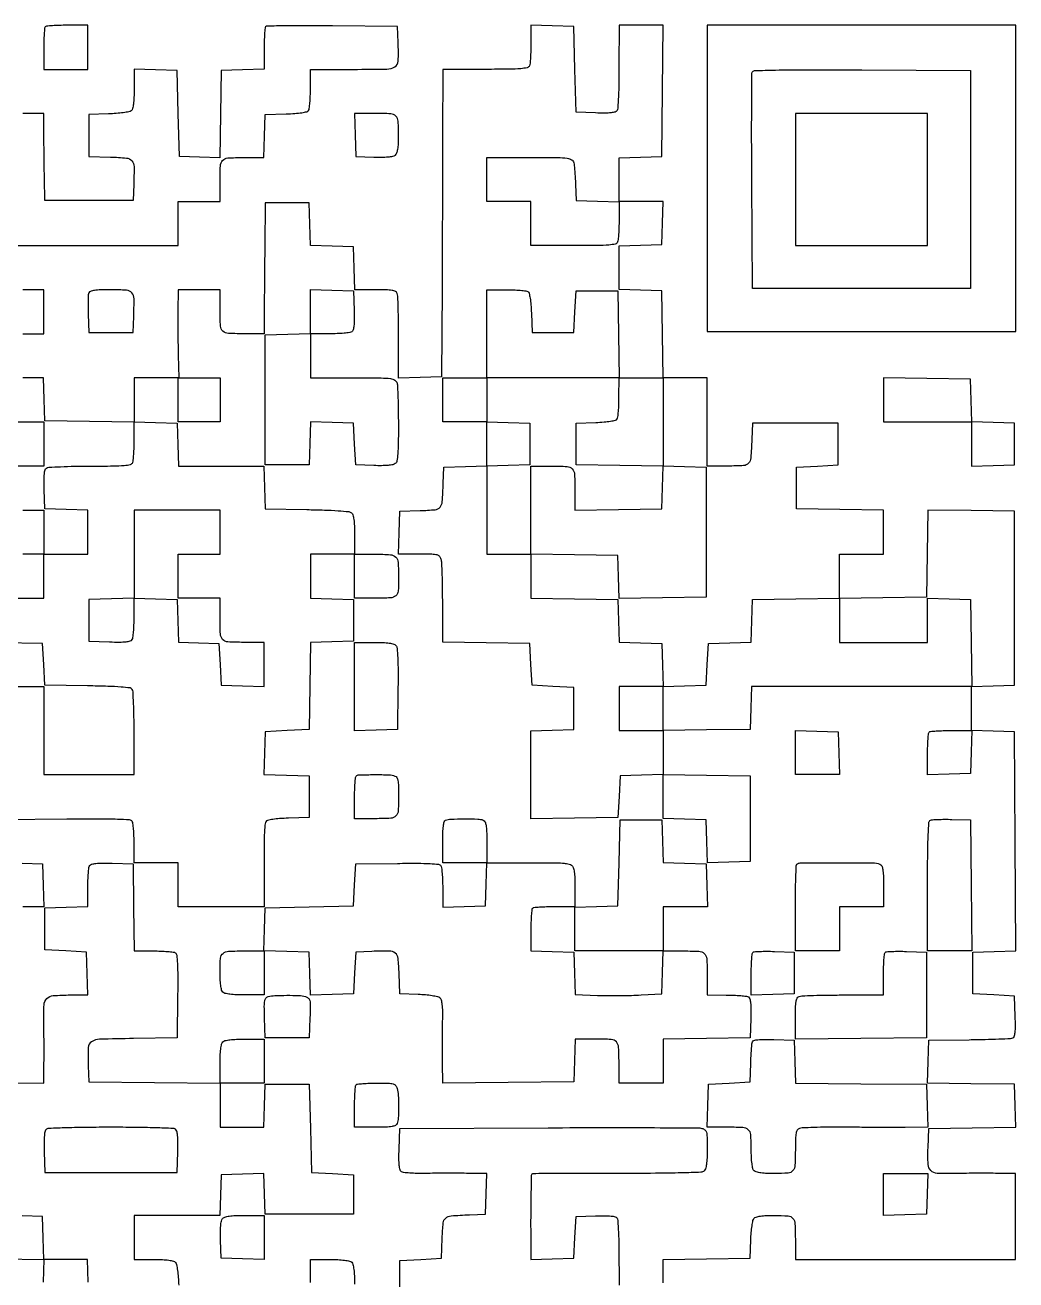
# Model space of a CAD drawing. Extents: x 156 to 936, y 95 to 969.
# Drawn here: x 509 to 936, y 428 to 969 of the extents above; entities that cross this region are included whole.
import ezdxf

# ---------------------------------------------------------------- set-up
doc = ezdxf.new("R2010")
doc.units = 0

msp = doc.modelspace()

# ---------------------------------------------------------------- linework, layer by layer
for points in [[(499.121221, 874), (537.060611, 874), (575, 874), (575, 883.5), (575, 893), (584, 893), (593, 893), (593, 900.918213, -0.011384), (593.170318, 908.397656, -0.174757), (594.139748, 910.745668, -0.195866), (596.341871, 911.79962, -0.014889), (603.069463, 912), (611.924948, 912), (612.212474, 921.25), (612.5, 930.5), (621.467001, 930.792098, 0.009786), (625.292364, 930.991711, 0.020298), (628.262875, 931.326695, 0.020215), (630.447011, 931.75425, 0.195149), (631.201688, 932.292098, 0.112618), (631.504907, 933.144238, 0.008743), (631.748365, 935.568616, 0.011595), (631.922842, 938.501991, 0.008591), (631.984687, 941.75), (632, 950), (650.480948, 950, 0.004239), (664.936116, 950.122541, 0.13093), (668.362043, 951.097794, 0.25447), (669.827655, 953.572324, 0.019865), (669.800912, 961.520917), (669.5, 968.5), (641.431931, 968.765264, 0.002295), (630.622521, 968.817806, 0.003691), (621.40854, 968.75229, 0.000766), (613.327815, 968.622798, 0.194354), (612.681931, 968.348598, 0.173982), (612.410168, 967.772657, 0.006135), (612.200317, 965.283215, 0.010728), (612.049451, 962.290731, 0.00723), (612, 958.870859), (612, 950.075052), (602.75, 949.787526), (593.5, 949.5), (593.227793, 930.711391), (592.955585, 911.922782), (584.227793, 912.211391), (575.5, 912.5), (575, 931), (574.5, 949.5), (565.25, 949.787526), (556, 950.075052), (556, 941.659971, -0.009847), (555.924898, 937.846749, -0.024175), (555.679335, 935.054731, -0.030203), (555.287979, 933.088346, -0.156568), (554.700164, 932.166121, -0.126595), (553.772011, 931.728174, -0.012295), (551.299919, 931.317974, -0.014976), (548.281363, 930.984907, -0.011302), (544.950164, 930.793676), (536.5, 930.5), (536.5, 921.5), (536.5, 912.5), (545.740334, 912.212602, -0.015844), (552.678762, 911.776454, -0.194277), (554.990355, 910.578192, -0.177046), (555.934395, 908.057347, -0.012739), (555.800912, 900.479083), (555.5, 893.5), (536.5, 893.5), (517.5, 893.5), (517.329024, 903, -0.000729), (517.257785, 907.307432, -0.000437), (517.185059, 912.426563, -0.000437), (517.121575, 917.521955, -0.00076), (517.079024, 921.75), (517, 931), (508.06862, 931)], [(784, 426.977935), (784, 436.955869), (802.75, 437.227935), (821.5, 437.5), (821.795712, 445.452616, -0.011934), (821.987621, 448.592986, -0.0156), (822.320848, 451.450258, -0.013166), (822.731108, 453.789339, -0.123819), (823.168156, 454.702616, -0.153229), (824.060943, 455.279889, -0.031081), (825.928851, 455.673618, -0.025284), (828.541754, 455.922716, -0.011123), (832.015456, 456, -0.019176), (837.881594, 455.774938, -0.206054), (839.941467, 454.694376, -0.160989), (840.841703, 452.317281, -0.010696), (841, 444.918213), (841, 437), (888.475, 437), (935.95, 437), (935.95, 455.5), (935.95, 474), (927.225, 474.122144, 0.003048), (923.230696, 474.153707, 0.001739), (918.404068, 474.145636, 0.001736), (913.546432, 474.103749, 0.002877), (909.448425, 474.030594, -0.01776), (902.116345, 474.117943, -0.18525), (899.408922, 475.306851, -0.189845), (898.226818, 477.986609, -0.018801), (898.207992, 485.15308), (898.5, 493.5), (917.287232, 493.772202), (936.074464, 494.044404), (935.787232, 503.272202), (935.5, 512.5), (916.712768, 512.772202), (897.925536, 513.044404), (898.212768, 522.272202), (898.5, 531.5), (916, 531.739724, 0.002537), (922.79957, 531.867376, 0.003795), (928.738069, 532.054118, 0.001625), (933.807625, 532.268566, 0.080261), (934.789171, 532.47337, 0.235933), (935.395274, 533.135136, 0.042666), (935.724576, 534.821458, 0.027606), (935.86497, 537.499677, 0.007537), (935.789171, 541.733647), (935.5, 550.5), (926.5, 551), (917.5, 551.5), (917.5, 560.5), (917.5, 569.5), (926.743373, 569.787438), (935.986747, 570.074876), (935.743373, 617.287438), (935.5, 664.5), (926.25, 664.787526), (917, 665.075052), (917, 674.5), (917, 683.924948), (926.25, 684.212474), (935.5, 684.5), (935.5, 722), (935.5, 759.5), (916.772146, 759.771984), (898.044292, 760.043968), (897.772146, 741.271984), (897.5, 722.5), (878.75, 722.227935), (860, 721.955869), (860, 731.477935), (860, 741), (869.5, 741), (879, 741), (879, 750.477935), (879, 759.955869), (860.25, 760.227935), (841.5, 760.5), (841.5, 769.5), (841.5, 778.5), (850.5, 779), (859.5, 779.5), (859.5, 788.5), (859.5, 797.5), (841, 797.5), (822.5, 797.5), (822.245668, 790.5, -0.009074), (821.810854, 782.52461, -0.165509), (820.832254, 780.214245, -0.199016), (818.706186, 779.189349, -0.014075), (811.980948, 779), (803, 779), (803, 798), (803, 817), (793.522065, 817), (784.044131, 817), (783.772065, 835.75), (783.5, 854.5), (774.25, 854.787526), (765, 855.075052), (765, 864.5), (765, 873.924948), (774.25, 874.212474), (783.5, 874.5), (783.787526, 883.75), (784.075052, 893), (774.537526, 893), (765, 893), (765, 902.462474), (765, 911.924948), (774.25, 912.212474), (783.5, 912.5), (783.765573, 940.75), (784.031147, 969), (774.515573, 969), (765, 969), (764.984687, 951.25, -0.004304), (764.919379, 944.354355, -0.006444), (764.732898, 938.334215, -0.002999), (764.478379, 933.232967, -0.128063), (764.149034, 932.206902, -0.187221), (763.340297, 931.610638, -0.039341), (761.5815, 931.278749, -0.027159), (758.914541, 931.135766, -0.008519), (754.914347, 931.206902), (746.5, 931.5), (746, 950), (745.5, 968.5), (736.25, 968.787526), (727, 969.075052), (727, 961.119313, -0.007017), (726.955617, 957.957076, -0.008872), (726.821697, 955.035923, -0.007277), (726.631102, 952.600781, -0.068543), (726.393011, 951.581787, -0.24904), (725.393178, 950.711497, -0.036273), (722.640441, 950.27975, -0.018295), (717.723448, 950.051073, -0.002472), (707.393011, 950), (689, 950), (688.950522, 921.75, -0.000346), (688.917501, 908.240033, -0.000159), (688.856674, 890.635937, -0.000158), (688.780938, 872.113195, -0.000218), (688.700522, 855.5), (688.5, 817.5), (679.25, 817.212474), (670, 816.924948), (670, 834.380687, 0.003237), (669.955952, 841.183883, 0.004731), (669.821697, 847.173452, 0.002387), (669.635784, 852.244199, 0.081426), (669.393011, 853.418213, 0.192061), (668.655249, 854.216672, 0.070053), (667.160133, 854.688208, 0.03465), (664.587052, 854.936924, 0.006773), (659.930537, 855), (651.075052, 855), (650.787526, 864.25), (650.5, 873.5), (641.287036, 873.787036), (632.074071, 874.074071), (631.787036, 883.287036), (631.5, 892.5), (622, 892.5), (612.5, 892.5), (612.299228, 873.5, 0.000224), (612.218754, 865.547336, 0.000205), (612.142972, 857.364062, 0.000205), (612.081359, 850.063258, 0.000677), (612.049228, 845.25), (612, 836), (604.081787, 836, -0.01141), (596.599988, 836.170753, -0.175208), (594.252746, 837.14255, -0.195511), (593.199638, 839.349521, -0.014768), (593, 846.106989), (593, 855), (584, 855), (575, 855), (574.881396, 845.75, 0.00287), (574.851333, 841.504851, 0.001617), (574.861081, 836.353125, 0.001613), (574.904511, 831.153925, 0.002643), (574.978791, 826.75), (575.19479, 817), (565.597395, 817), (556, 817), (556, 807.478407), (556, 797.956814), (536.75, 798.228407), (517.5, 798.5), (517.212474, 807.75), (516.924948, 817), (507.962474, 817)], [(488.5, 798), (517, 798), (517, 788.5), (517, 779), (498.606989, 779, 0.002858)], [(508, 760), (517, 760), (517, 750.5), (517, 741), (526.5, 741), (536, 741), (536, 750.462474), (536, 759.924948), (526.75, 760.212474), (517.5, 760.5), (517.206902, 768.914347, -0.008519), (517.135766, 772.914541, -0.027159), (517.278749, 775.5815, -0.039341), (517.610638, 777.340297, -0.187221), (518.206902, 778.149034, -0.127969), (519.232183, 778.478337, -0.00303), (524.302787, 778.732898, -0.006479), (530.288384, 778.919376, -0.00433), (537.143011, 778.984687, 0.002613), (547.019628, 779.044879, 0.018995), (551.756117, 779.278602, 0.037977), (554.408693, 779.715409, 0.246112), (555.393011, 780.581787, 0.068543), (555.631102, 781.600781, 0.007277), (555.821697, 784.035923, 0.008872), (555.955617, 786.957076, 0.007017), (556, 790.119313), (556, 798.075052), (565.25, 797.787526), (574.5, 797.5), (574.787526, 788.25), (575.075052, 779), (593.5, 779), (611.924948, 779), (612.212474, 769.75), (612.5, 760.5), (630.426204, 760.226208, -0.004527), (638.018538, 760.041483, -0.009449), (643.9248, 759.732439, -0.006421), (648.490107, 759.347971, -0.150078), (649.676204, 758.853763, -0.153905), (650.279311, 757.918316, -0.032122), (650.67771, 755.982997, -0.024916), (650.924918, 753.212024, -0.00979), (651, 749.377555), (651, 741), (659.883369, 741, -0.01522), (666.477429, 740.799228, -0.183969), (668.74796, 739.772318, -0.182066), (669.772483, 737.49035, -0.01485), (669.986345, 730.831787, -0.018669), (669.786903, 725.123493, -0.197432), (668.768801, 723.079432, -0.168454), (666.525211, 722.170116, -0.012823), (659.893011, 722), (651, 722), (651, 731.5), (651, 741), (641.5, 741), (632, 741), (632, 731.537526), (632, 722.075052), (641.25, 721.787526), (650.5, 721.5), (650.5, 712.5), (650.5, 703.5), (641.271928, 703.212764), (632.043857, 702.925529), (631.771928, 684.212764), (631.5, 665.5), (622, 665), (612.5, 664.5), (612.212959, 655.286659), (611.925919, 646.073318), (621.712959, 645.786659), (631.5, 645.5), (631.5, 636.5), (631.5, 627.5), (622.532999, 627.207902, 0.009858), (618.71747, 627.008246, 0.020103), (615.736728, 626.672408, 0.019888), (613.535291, 626.244075, 0.190822), (612.766591, 625.707902, 0.119292), (612.455183, 624.847254, 0.008999), (612.226232, 622.357946, 0.012014), (612.076334, 619.343816, 0.008841), (612.049645, 616, -0.001416), (612.076575, 612.07931, -0.000778), (612.08848, 607.279688, -0.000775), (612.085429, 602.408872, -0.001241), (612.066053, 598.25), (612, 589), (593.5, 589), (575, 589), (575, 598.5), (575, 608), (565.5, 608), (556, 608), (555.984687, 616.25, 0.008989), (555.920176, 619.502198, 0.012014), (555.737744, 622.448568, 0.009292), (555.482636, 624.882092, 0.111089), (555.165534, 625.766401, 0.238479), (554.035929, 626.438935, 0.008349), (548.793922, 626.712289, 0.009301), (540.816892, 626.846326, 0.001978), (526.930847, 626.766401), (499.5, 626.5)], [(498.5, 683.95), (517, 683.95), (517, 664.975), (517, 646), (536.5, 646), (556, 646), (555.984687, 663.75, 0.00409), (555.922376, 670.640992, 0.006156), (555.744962, 676.646265, 0.002746), (555.503322, 681.746807, 0.128991), (555.190103, 682.726647, 0.224357), (554.214502, 683.342971, 0.01105), (550.324934, 683.732937, 0.012194), (544.668275, 684.035521, 0.003561), (535.955416, 684.226647), (517.5, 684.5), (517, 693.5), (516.5, 702.5), (498.573721, 702.773792, 0.003244)], [(488.75, 513.234427), (517, 512.968853), (517.122144, 521.734427, 0.003075), (517.15342, 525.752085, 0.001743), (517.144414, 530.616919, 0.00174), (517.101178, 535.519545, 0.002868), (517.026436, 539.663595, -0.020099), (517.142449, 546.726526, -0.185475), (518.377486, 549.467061, -0.178631), (521.154321, 550.730783, -0.018389), (528.471784, 551), (536.075052, 551), (535.787526, 560.25), (535.5, 569.5), (526.5, 570), (517.5, 570.5), (517.5, 579.5), (517.5, 588.5), (526.75, 588.787526), (536, 589.075052), (536.015313, 597.287526, -0.009199), (536.080964, 600.527132, -0.012233), (536.266784, 603.466919, -0.00958), (536.526902, 605.894378, -0.110303), (536.849883, 606.791346, -0.190691), (537.675579, 607.391596, -0.03736), (539.518036, 607.721257, -0.025891), (542.325344, 607.863419, -0.007874), (546.58457, 607.791346), (555.5, 607.5), (555.772065, 588.75), (556.044131, 570), (564.272065, 569.984687, -0.008765), (567.513205, 569.921831, -0.01178), (570.444375, 569.744341, -0.008983), (572.866169, 569.496452, -0.111954), (573.730064, 569.187991, -0.228051), (574.34579, 568.198071, -0.01367), (574.636558, 564.601246, -0.013149), (574.78284, 559.19071, -0.003387), (574.730064, 550.453304), (574.5, 532.5), (555.763526, 532.227984, 0.004158), (541.126829, 531.893739, 0.128108), (537.660318, 530.874462, 0.253026), (536.181735, 528.375868, 0.020449), (536.199088, 520.479083), (536.5, 513.5), (564.75, 513.234427), (593, 512.968853), (593, 521.284427, -0.011053), (593.078182, 524.820611, -0.020312), (593.322154, 527.689743, -0.021074), (593.68925, 529.859644, -0.144918), (594.2, 530.8, -0.144849), (595.139671, 531.310542, -0.021091), (597.306878, 531.677711, -0.020332), (600.171507, 531.92177, -0.011084), (603.7, 532), (612, 532), (612, 522.5), (612, 513), (602.5, 513), (593, 513), (593, 503.5), (593, 494), (602.462474, 494), (611.924948, 494), (612.212474, 503.25), (612.5, 512.5), (622, 512.5), (631.5, 512.5), (632, 493.5), (632.5, 474.5), (641.5, 474), (650.5, 473.5), (650.5, 465), (650.5, 456.5), (631.5, 456.5), (612.5, 456.5), (612.210527, 465.287003), (611.921055, 474.074007), (602.710527, 473.787003), (593.5, 473.5), (593.211067, 464.75), (592.922134, 456), (574.461067, 456), (556, 456), (556, 446.5), (556, 437), (564.377555, 437, -0.009913), (568.171204, 436.92478, -0.024242), (570.952749, 436.679019, -0.030268), (572.913227, 436.287489, -0.156365), (573.833879, 435.700164, -0.126595), (574.271826, 434.772011, -0.012295), (574.682026, 432.299919, -0.014976), (575.015093, 429.281363, -0.011302), (575.206324, 425.950164)], [(670.5, 417.5), (670.5, 436.5), (679.5, 437), (688.5, 437.5), (688.788797, 446.240685, -0.014923), (689.198354, 452.746161, -0.195196), (690.289491, 454.850964, -0.159803), (692.633677, 455.81473, -0.009206), (700.5, 456.245668), (707.5, 456.5), (707.788933, 465.25), (708.077866, 474), (699.288933, 474.122144, 0.002531), (695.273436, 474.157621, 0.001458), (690.437999, 474.161763, 0.001457), (685.582517, 474.137611, 0.002438), (681.5, 474.085494, -0.009201), (677.958602, 474.088187, -0.012489), (674.764417, 474.229267, -0.009454), (672.128592, 474.461883, -0.12225), (671.208654, 474.79792, -0.184206), (670.609942, 475.649184, -0.036716), (670.280025, 477.512687, -0.025673), (670.137437, 480.334218, -0.007957), (670.208654, 484.58457), (670.5, 493.5), (734.5, 493.775993, -0.000811), (759.195356, 493.842458, -0.001283), (780.360938, 493.810807, -0.000275), (798.962723, 493.725014, -0.058191), (800.75, 493.506941, -0.116612), (801.998615, 492.872941, -0.156575), (802.666401, 491.803425, -0.056638), (802.945523, 489.738697, -0.005304), (803, 484.603393, -0.009777), (802.924909, 480.763567, -0.025209), (802.67704, 478.001905, -0.032874), (802.275883, 476.078767, -0.152849), (801.666963, 475.138567, -0.164819), (800.24187, 474.592336, -0.002942), (791.948408, 474.314919, -0.00557), (780.71209, 474.13049, -0.001805), (764.08704, 474.102866, 0.000918), (750.163925, 474.104417, 0.00151), (738.383458, 474.048523, 0.00013), (727.83176, 473.963863, 0.196761), (727.485364, 473.818697, 0.192829), (727.196103, 473.142867, 0.000866), (727.023948, 465.211926, 0.004018), (726.917728, 456.31337, 0.002753), (726.933947, 446.212474), (727, 436.924948), (736.25, 437.212474), (745.5, 437.5), (746, 446.5), (746.5, 455.5), (754.914347, 455.793098, -0.008519), (758.914541, 455.864234, -0.027159), (761.5815, 455.721251, -0.039341), (763.340297, 455.389362, -0.187221), (764.149034, 454.793098, -0.127969), (764.478337, 453.767817, -0.00303), (764.732898, 448.697213, -0.006479), (764.919376, 442.711616, -0.00433), (764.984687, 435.856989, 0.002613), (765.044879, 425.980372, 0.018995)], [(632, 427.030994), (632, 437), (640.3, 437, -0.011084), (643.828493, 436.92177, -0.020332), (646.693122, 436.677711, -0.021091), (648.860329, 436.310542, -0.144849), (649.8, 435.8, -0.144372), (650.309096, 434.865077, -0.021205), (650.676767, 432.716356, -0.02047), (650.921443, 429.882657, -0.0113), (651, 426.406989, -0.017259)]]:
    msp.add_lwpolyline(points, format="xyb")
for points in [[(517.666667, 968.333333, 0.174709), (517.400808, 967.76784, 0.005871), (517.195833, 965.267708, 0.010477), (517.048334, 962.266524, 0.007039), (517, 958.833333), (517, 950), (526.5, 950), (536, 950), (536, 959.5), (536, 969), (527.166667, 969, 0.007039), (523.733476, 968.951666, 0.010477), (520.732292, 968.804167, 0.005871), (518.23216, 968.599192, 0.174709)], [(916.5, 902.5), (916.5, 855.5), (869.5, 855.5), (822.5, 855.5), (822.239372, 901.5, -0.000997), (822.174287, 919.225103, -0.001596), (822.197198, 934.357597, -0.000282), (822.267665, 947.72814, -0.090314), (822.461789, 948.759906, -0.301449), (823.45055, 949.464468, -0.003096), (832.402033, 949.70934, -0.005599), (845.68089, 949.841585, -0.001079), (869.722417, 949.759906), (916.5, 949.5)], [(651.212474, 921.75), (651.5, 912.5), (659.344796, 912.206229, 0.01153), (662.735348, 912.157498, 0.021342), (665.485252, 912.298867, 0.023545), (667.568167, 912.594776, 0.126804), (668.594796, 913.078674, 0.135867), (669.225488, 913.984925, 0.040828), (669.655404, 915.625418, 0.030592), (669.918661, 917.934398, 0.01309), (670, 921.040657, 0.014338), (669.810732, 927.639454, 0.186431), (668.814125, 929.835771, 0.182412), (666.590142, 930.816515, 0.01362), (659.855485, 931), (650.924948, 931)], [(745.476616, 909.75, -0.029765), (745.691674, 908.461508, -0.00573), (745.914846, 906.104688, -0.006083), (746.110521, 903.344943, -0.005576), (746.245668, 900.5), (746.5, 893.5), (755.75, 893.212474), (765, 892.924948), (765, 885.044262, -0.007082), (764.955612, 881.910777, -0.008933), (764.821697, 879.013877, -0.007357), (764.631047, 876.59865, -0.068336), (764.393011, 875.581787, -0.24904), (763.393178, 874.711497, -0.036273), (760.640441, 874.27975, -0.018295), (755.723448, 874.051073, -0.002472), (745.393011, 874), (727, 874), (727, 883.5), (727, 893), (717.5, 893), (708, 893), (708, 902.5), (708, 912), (726.480948, 912, -0.001616), (738.684773, 911.960545, -0.027865), (742.667013, 911.7126, -0.110067), (744.546548, 911.053761, -0.199979)], [(536.423642, 853.661609, 0.079281), (536.235027, 852.7687, 0.006579), (536.147568, 850.392336, 0.008656), (536.129541, 847.539392, 0.006569), (536.205027, 844.411609), (536.5, 836.5), (546, 836.5), (555.5, 836.5), (555.800912, 843.479083, 0.012339), (555.941666, 851.122302, 0.177112), (555.007131, 853.629027, 0.201815), (552.726183, 854.773583, 0.016701), (545.949563, 855, 0.007616), (541.61172, 854.933926, 0.027288), (538.850944, 854.698627, 0.041485), (537.106344, 854.303902, 0.228601)], [(650.793098, 846.085653, -0.008519), (650.864234, 842.085459, -0.027159), (650.721251, 839.4185, -0.039341), (650.389362, 837.659703, -0.187221), (649.793098, 836.850966, -0.110402), (648.894283, 836.527533, -0.00954), (646.45641, 836.267102, -0.012203), (643.504112, 836.081041, -0.00917), (640.25, 836.015313), (632, 836), (632, 826.5), (632, 817), (650.391592, 817, -0.001631), (662.52813, 816.960405, -0.027962), (666.498612, 816.712186, -0.109851), (668.377623, 816.053489, -0.19821), (669.315011, 814.75, -0.0473), (669.527076, 813.218336, -0.002837), (669.701253, 808.560503, -0.004235), (669.830432, 803.001764, -0.003113), (669.883057, 796.838947, -0.003881), (669.840133, 788.96275, -0.016436), (669.622876, 784.251411, -0.022731), (669.246705, 781.243213, -0.178927), (668.554434, 780.045176, -0.129881), (667.558857, 779.583261, -0.021316), (665.436735, 779.29833, -0.020346), (662.674744, 779.159677, -0.011726), (659.344796, 779.206229), (651.5, 779.5), (651, 788.5), (650.5, 797.5), (641.288016, 797.787023), (632.076031, 798.074046), (631.788016, 788.787023), (631.5, 779.5), (622, 779.5), (612.5, 779.5), (612.5, 807.5), (612.5, 835.5), (622.25, 835.786212), (632, 836.072424), (632, 845.573738), (632, 855.075052), (641.25, 854.787526), (650.5, 854.5)], [(725.706033, 854.202843, -0.192561), (726.236162, 853.466763, -0.02067), (726.666992, 851.36687, -0.020911), (727.005667, 848.539342, -0.010674), (727.206033, 844.968156), (727.5, 836.5), (736.5, 836.5), (745.5, 836.5), (746, 845.5), (746.5, 854.5), (755.5, 854.5), (764.5, 854.5), (764.772065, 835.75), (765.044131, 817), (774.522065, 817), (784, 817), (784, 798.037526), (784, 779.075052), (793.25, 778.787526), (802.5, 778.5), (802.5, 750.5), (802.5, 722.5), (783.787816, 722.228074), (765.075632, 721.956148), (764.787816, 731.228074), (764.5, 740.5), (745.75, 740.772065), (727, 741.044131), (727, 731.544131), (727, 722.044131), (745.75, 721.772065), (764.5, 721.5), (764.787036, 712.287036), (765.074071, 703.074071), (774.287036, 702.787036), (783.5, 702.5), (783.788016, 693.212977), (784.076031, 683.925954), (793.288016, 684.212977), (802.5, 684.5), (803, 693.5), (803.5, 702.5), (812.712964, 702.787036), (821.925929, 703.074071), (822.212964, 712.287036), (822.5, 721.5), (841.25, 721.772065), (860, 722.044131), (860, 712.522065), (860, 703), (879, 703), (898, 703), (898, 712.537526), (898, 722.075052), (907.25, 721.787526), (916.5, 721.5), (916.772065, 702.75), (917.044131, 684), (869.559591, 684), (822.075052, 684), (821.787526, 674.75), (821.5, 665.5), (802.75, 665.227935), (784, 664.955869), (784, 655.5), (784, 646.044131), (802.75, 645.772065), (821.5, 645.5), (821.5, 627), (821.5, 608.5), (812.288016, 608.212977), (803.076031, 607.925954), (802.788016, 617.212977), (802.5, 626.5), (793.25, 626.787526), (784, 627.075052), (784, 636.575052), (784, 646.075052), (774.75, 645.787526), (765.5, 645.5), (765, 636.5), (764.5, 627.5), (745.75, 627.227935), (727, 626.955869), (727, 645.940409), (727, 664.924948), (736.25, 665.212474), (745.5, 665.5), (745.5, 674.5), (745.5, 683.5), (736.5, 684), (727.5, 684.5), (727, 693.5), (726.5, 702.5), (707.75, 702.772065), (689, 703.044131), (688.986345, 719.772065, 0.003331), (688.937206, 726.34375, 0.004586), (688.799577, 732.247107, 0.002966), (688.609351, 737.196918, 0.054427), (688.369714, 738.75, 0.120264), (687.68353, 740.00243, 0.150677), (686.546953, 740.670048, 0.053212), (684.357277, 740.946684, 0.004837), (678.845843, 741), (669.924948, 741), (670.212474, 750.25), (670.5, 759.5), (679.240685, 759.788797, 0.014923), (685.746161, 760.198354, 0.195196), (687.850964, 761.289491, 0.159803), (688.81473, 763.633677, 0.009206), (689.245668, 771.5), (689.5, 778.5), (698.75, 778.787526), (708, 779.075052), (708, 788.537526), (708, 798), (698.5, 798), (689, 798), (689, 807.5), (689, 817), (698.5, 817), (708, 817), (708, 836), (708, 855), (716.25, 854.984687, -0.008579), (719.497876, 854.922928, -0.011582), (722.430835, 854.748704, -0.008725), (724.854929, 854.505619, -0.112667)], [(708, 807.537526), (708, 798.075052), (717.25, 797.787526), (726.5, 797.5), (726.5, 788.5), (726.5, 779.5), (717.25, 779.212474), (708, 778.924948), (708, 759.962474), (708, 741), (717.5, 741), (727, 741), (727, 760), (727, 779), (735.893011, 779, -0.01479), (742.651338, 778.800046, -0.195746), (744.858168, 777.745547, -0.175001), (745.829557, 775.395371, -0.011363), (746, 767.896147), (746, 759.955869), (764.75, 760.227935), (783.5, 760.5), (783.787232, 769.727798), (784.074464, 778.955596), (765.287232, 779.227798), (746.5, 779.5), (746.5, 788.5), (746.5, 797.5), (754.968156, 797.793967, 0.010674), (758.539342, 797.994333, 0.020911), (761.36687, 798.333008, 0.02067), (763.466763, 798.763838, 0.192561), (764.202843, 799.293967, 0.112667), (764.505619, 800.145071, 0.008725), (764.748704, 802.569165, 0.011582), (764.922928, 805.502124, 0.008579), (764.984687, 808.75), (765, 817), (736.5, 817), (708, 817)], [(556, 741.036212), (556, 722.072424), (546.25, 721.786212), (536.5, 721.5), (536.5, 712.5), (536.5, 703.5), (545.41543, 703.208654, 0.007874), (549.674656, 703.136581, 0.025891), (552.481964, 703.278743, 0.03736), (554.324421, 703.608404, 0.190691), (555.150117, 704.208654, 0.110589), (555.47317, 705.107413, 0.009469), (555.733216, 707.555128, 0.012148), (555.919042, 710.519159, 0.009118), (555.984687, 713.787526), (556, 722.075052), (565.25, 721.787526), (574.5, 721.5), (574.787018, 712.288393), (575.074036, 703.076786), (583.787018, 702.788393), (592.5, 702.5), (593, 693.5), (593.5, 684.5), (602.75, 684.212474), (612, 683.924948), (612, 693.462474), (612, 703), (603.106989, 703, -0.014768), (596.349521, 703.199638, -0.195511), (594.14255, 704.252746, -0.175208), (593.170753, 706.599988, -0.01141), (593, 714.081787), (593, 722), (584, 722), (575, 722), (575, 731.5), (575, 741), (584, 741), (593, 741), (593, 750.5), (593, 760), (574.5, 760), (556, 760)], [(668.841556, 701.690913, -0.154677), (669.331439, 700.484768, -0.008096), (669.596234, 696.266298, -0.010385), (669.742011, 690.601155, -0.004306), (669.714001, 682.940913), (669.5, 665.5), (660.25, 665.212474), (651, 664.924948), (651, 683.962474), (651, 703), (659.377555, 703, -0.009865), (663.187101, 702.924833, -0.024503), (665.964554, 702.678513, -0.030982), (667.915128, 702.28434, -0.155417)], [(916.787526, 655.75), (916.5, 646.5), (907.25, 646.212474), (898, 645.924948), (898, 654.795808, -0.007009), (898.048332, 658.243385, -0.010438), (898.195833, 661.256685, -0.00583), (898.400781, 663.767459, -0.174822), (898.666667, 664.333333, -0.174822), (899.232541, 664.599219, -0.00583), (901.743315, 664.804167, -0.010438), (904.756615, 664.951668, -0.007009), (908.204192, 665), (917.075052, 665)], [(668.418213, 645.393011, -0.176711), (669.197023, 644.715136, -0.077051), (669.675157, 643.40921, -0.040223), (669.931881, 641.220641, -0.009092), (670, 637.474799, -0.012844), (669.820087, 630.471961, -0.180977), (668.836598, 628.205741, -0.188822), (666.624377, 627.191121, -0.014193), (659.893011, 627), (651, 627), (651, 635.833333, -0.007039), (651.048334, 639.266524, -0.010477), (651.195833, 642.267708, -0.005871), (651.400808, 644.76784, -0.174709), (651.666667, 645.333333, -0.192867), (652.981803, 645.896108, -0.004931), (659.550861, 645.984299, -0.008182), (665.871554, 645.903379, -0.084511)], [(706.418213, 626.393011, -0.192406), (707.217093, 625.653872, -0.06988), (707.688469, 624.154102, -0.034532), (707.937024, 621.571713, -0.00673), (708, 616.893011), (708, 608), (717.25, 607.931729, 0.001682), (721.396355, 607.915075, 0.001067), (726.227099, 607.922233, 0.001072), (730.969684, 607.949548, 0.001984), (734.820975, 607.99527, -0.011128), (738.372164, 607.972485, -0.01976), (741.29094, 607.773153, -0.020842), (743.521941, 607.437386, -0.126079), (744.570975, 606.941096, -0.143296), (745.24323, 605.944449, -0.040274), (745.672312, 604.097414, -0.027707), (745.925677, 601.361854, -0.009239), (746, 597.340029), (746, 588.924948), (755.25, 589.212474), (764.5, 589.5), (765, 608), (765.5, 626.5), (774.5, 626.5), (783.5, 626.5), (783.787036, 617.287036), (784.074071, 608.074071), (793.287036, 607.787036), (802.5, 607.5), (802.787526, 598.25), (803.075052, 589), (793.537526, 589), (784, 589), (784, 579.5), (784, 570), (791.918213, 570, -0.01141), (799.400012, 569.829247, -0.175208), (801.747254, 568.85745, -0.195511), (802.800362, 566.650479, -0.014768), (803, 559.893011), (803, 551), (811.25, 550.984687, -0.00917), (814.504112, 550.918959, -0.012203), (817.45641, 550.732898, -0.00954), (819.894283, 550.472467, -0.110402), (820.793098, 550.149034, -0.187221), (821.389362, 549.340297, -0.039341), (821.721251, 547.5815, -0.027159), (821.864234, 544.914541, -0.008519), (821.793098, 540.914347), (821.5, 532.5), (802.75, 532.227935), (784, 531.955869), (784, 522.477935), (784, 513), (774.5, 513), (765, 513), (765, 520.918213, 0.011384), (764.829682, 528.397656, 0.174757), (763.860252, 530.745668, 0.195866), (761.658129, 531.79962, 0.014889), (754.930537, 532), (746.075052, 532), (745.787526, 522.75), (745.5, 513.5), (717.25, 513.234427), (689, 512.968853), (688.877856, 521.734427, -0.003032), (688.846299, 525.744425, -0.001736), (688.854364, 530.584013, -0.001734), (688.896246, 535.450757, -0.002883), (688.969406, 539.551575, 0.007881), (689.004073, 543.971469, 0.026693), (688.827416, 546.850094, 0.040596), (688.450978, 548.747901, 0.15142), (687.794166, 549.755864, 0.12104), (686.832807, 550.222409, 0.014272), (684.47715, 550.656833, 0.016408), (681.599567, 551.006768, 0.012759), (678.452616, 551.204288), (670.5, 551.5), (670.211203, 560.240685, 0.017722), (669.762911, 566.777845, 0.198326), (668.54849, 569.02491, 0.170867), (666.011209, 569.937542, 0.012477), (658.479083, 569.800912), (651.5, 569.5), (651, 560.5), (650.5, 551.5), (641.288016, 551.212977), (632.076031, 550.925954), (631.788016, 560.212977), (631.5, 569.5), (621.75, 569.786212), (612, 570.072424), (612, 560.536212), (612, 551), (603.7, 551, -0.011084), (600.171507, 551.07823, -0.020332), (597.306878, 551.322289, -0.021091), (595.139671, 551.689458, -0.144849), (594.2, 552.2, -0.142062), (593.698102, 553.111853, -0.021703), (593.327993, 555.174718, -0.021121), (593.08019, 557.863816, -0.012415), (593, 561.093011, -0.019504), (593.226473, 566.896534, -0.206385), (594.30674, 568.946139, -0.160298), (596.681237, 569.842046, -0.010725), (604.044262, 570), (611.924948, 570), (612.212474, 579.25), (612.5, 588.5), (631.5, 589), (650.5, 589.5), (651, 598.5), (651.5, 607.5), (669.453304, 607.730064, -0.003387), (678.19071, 607.78284, -0.013149), (683.601246, 607.636558, -0.01367), (687.198071, 607.34579, -0.228051), (688.187991, 606.730064, -0.112173), (688.496506, 605.864835, -0.008898), (688.744341, 603.426871, -0.011714), (688.921835, 600.47645, -0.008703), (688.984687, 597.212474), (689, 588.924948), (698.25, 589.212474), (707.5, 589.5), (707.787526, 598.75), (708.075052, 608), (698.537526, 608), (689, 608), (689, 616.916667, -0.008266), (689.067874, 621.021966, -0.024717), (689.299188, 623.819848, -0.032039), (689.668333, 625.679382, -0.236055), (690.25, 626.337719, -0.087965), (692.448695, 626.801874, -0.007288), (698.311475, 626.907393, -0.007415), (704.167873, 626.84057, -0.085248)], [(916.765573, 598.25), (917.031147, 570), (907.515573, 570), (898, 570), (898, 597.916667, -0.001978), (898.055244, 611.881312, -0.009003), (898.265882, 620.006652, -0.007103), (898.581296, 625.426597, -0.282643), (899.25, 626.356866, -0.08407), (900.100026, 626.554893, -0.00628), (902.482813, 626.670739, -0.008556), (905.344709, 626.724863, -0.006392), (908.5, 626.690199), (916.5, 626.5)], [(877.418213, 607.393011, -0.192406), (878.217093, 606.653872, -0.06988), (878.688469, 605.154102, -0.034532), (878.937024, 602.571713, -0.00673), (879, 597.893011), (879, 589), (869.5, 589), (860, 589), (860, 579.5), (860, 570), (850.5, 570), (841, 570), (841, 588.333333, -0.0034), (841.048122, 595.408987, -0.005368), (841.195833, 601.477083, -0.001621), (841.396742, 606.718151, -0.188134), (841.666667, 607.333333, -0.19747), (843.092554, 607.928599, -0.000971), (859.045529, 607.98621, -0.001835), (874.429984, 607.95544, -0.09043)], [(727.666667, 588.333333, 0.174595), (727.400837, 587.768224, 0.005912), (727.195833, 585.278732, 0.010516), (727.048335, 582.289663, 0.007069), (727, 578.870859), (727, 570.075052), (736.25, 569.787526), (745.5, 569.5), (745.786301, 560.342573), (746.072602, 551.185146), (755.786301, 550.842573, 0.006732), (760.158877, 550.747284, 0.004184), (765.290351, 550.747506, 0.004197), (770.353985, 550.832618, 0.007574), (774.5, 551), (783.5, 551.5), (783.787526, 560.75), (784.075052, 570), (765.037526, 570), (746, 570), (746, 579.5), (746, 589), (737.166667, 589, 0.007039), (733.733476, 588.951666, 0.010477), (730.732292, 588.804167, 0.005871), (728.23216, 588.599192, 0.174709)], [(840.5, 560.5), (840.5, 551.5), (831.25, 551.212474), (822, 550.924948), (822, 559.795808, -0.007385), (822.050962, 563.245903, -0.010931), (822.206402, 566.267253, -0.006353), (822.422777, 568.777963, -0.173388), (822.702644, 569.369311, -0.179987), (823.290922, 569.638564, -0.007016), (825.709672, 569.781547, -0.011703), (828.626528, 569.84459, -0.007913), (831.952644, 569.785977), (840.5, 569.5)], [(897.5, 551), (897.5, 532.5), (869.25, 532.234427), (841, 531.968853), (841, 540.877438, -0.006712), (841.062934, 545.565348, -0.034483), (841.311423, 548.151599, -0.069808), (841.782733, 549.653302, -0.192549), (842.581787, 550.393011, -0.081401), (843.755458, 550.635772, -0.002396), (848.815525, 550.821697, -0.00474), (854.792976, 550.955951, -0.003244), (861.581787, 551), (879, 551), (879, 559.833333, -0.007416), (879.050964, 563.269043, -0.010972), (879.206402, 566.278277, -0.006396), (879.422807, 568.77838, -0.173269), (879.702644, 569.369311, -0.179987), (880.290922, 569.638564, -0.007016), (882.709672, 569.781547, -0.011703), (885.626528, 569.84459, -0.007913), (888.952644, 569.785977), (897.5, 569.5)], [(629.78709, 550.360015, -0.110763), (631.066437, 549.69012, -0.165116), (631.710791, 548.616449, -0.057007), (631.916833, 546.549448, -0.004686), (631.78709, 541.123669), (631.5, 532.5), (622, 532.5), (612.5, 532.5), (612.212243, 541.169404, -0.005542), (612.102382, 546.140678, -0.043472), (612.277453, 548.443478, -0.114803), (612.780492, 549.662487, -0.175923), (613.712243, 550.303403, -0.052623), (616.566782, 550.732201, -0.010108), (621.806424, 550.856597, -0.009877), (627.042727, 550.771592, -0.056498)], [(840.787321, 522.26551), (841.074641, 513.03102), (869.287321, 512.76551), (897.5, 512.5), (897.787526, 503.25), (898.075052, 494), (888.287526, 493.93729, -0.001561), (883.369262, 493.921133, -0.000563), (876.37477, 493.927864, -0.000558), (868.712262, 493.952414, -0.000663), (861.477648, 493.993262, 0.003688), (854.830273, 493.990579, 0.00531), (848.948115, 493.882336, 0.002917), (843.989537, 493.709444, 0.081611), (842.727648, 493.448983, 0.161301), (841.847245, 492.727882, 0.091146), (841.326512, 491.435056, 0.042618), (841.064767, 489.187415, 0.007687), (841, 484.974799, -0.010865), (840.84116, 477.665971, -0.160945), (839.943985, 475.301175, -0.205676), (837.894183, 474.225319, -0.019413), (832.093011, 474, -0.012415), (828.863816, 474.08019, -0.021121), (826.174718, 474.327993, -0.021703), (824.111853, 474.698102, -0.142062), (823.2, 475.2, -0.144372), (822.690904, 476.134923, -0.021205), (822.323233, 478.283644, -0.02047), (822.078557, 481.117343, -0.0113), (822, 484.593011, 0.017346), (821.784761, 490.795303, 0.202514), (820.71273, 492.910964, 0.166171), (818.343495, 493.837644, 0.010876), (810.880687, 494), (802.924948, 494), (803.212474, 503.25), (803.5, 512.5), (812.5, 513), (821.5, 513.5), (821.769726, 521.5, -0.00485), (821.906881, 524.658096, -0.006428), (822.096497, 527.528694, -0.00471), (822.308334, 529.92326, -0.062023), (822.503373, 530.789171, -0.24064), (823.150744, 531.395976, -0.043238), (824.824149, 531.725343, -0.027743), (827.494015, 531.865495, -0.007487), (831.733647, 531.789171), (840.5, 531.5)], [(669.369714, 510.75, -0.052589), (669.835949, 507.80014, -0.012536), (669.968309, 502.826521, -0.010886), (669.868123, 497.875983, -0.081279), (669.393011, 495.581787, -0.192406), (668.653872, 494.782907, -0.06988), (667.154102, 494.311531, -0.034532), (664.571713, 494.062976, -0.00673), (659.893011, 494), (651, 494), (651, 502.833333, -0.007039), (651.048334, 506.266524, -0.010477), (651.195833, 509.267708, -0.005871), (651.400808, 511.76784, -0.174709), (651.666667, 512.333333, -0.172706), (652.225478, 512.598709, -0.006604), (654.551156, 512.804167, -0.011163), (657.353247, 512.951638, -0.007564), (660.550035, 513, -0.005547), (665.572796, 512.944277, -0.056961), (667.627033, 512.663196, -0.152779), (668.707972, 511.996, -0.113673)], [(518.208654, 493.150117, 0.190691), (517.608404, 492.324421, 0.03736), (517.278743, 490.481964, 0.025891), (517.136581, 487.674656, 0.007874), (517.208654, 483.41543), (517.5, 474.5), (546, 474.5), (574.5, 474.5), (574.791346, 483.41543, 0.007874), (574.863419, 487.674656, 0.025891), (574.721257, 490.481964, 0.03736), (574.391596, 492.324421, 0.190691), (573.791346, 493.150117, 0.133266), (572.722385, 493.481224, 0.001483), (565.094958, 493.728718, 0.004479), (556.250311, 493.910162, 0.002888), (546, 493.969374, 0.002888), (535.749689, 493.910162, 0.004479), (526.905042, 493.728718, 0.001483), (519.277615, 493.481224, 0.133266)], [(612, 446.462474), (612, 436.924948), (602.75, 437.212474), (593.5, 437.5), (593.206229, 445.344796, -0.01153), (593.157498, 448.735348, -0.021342), (593.298867, 451.485252, -0.023545), (593.594776, 453.568167, -0.126804), (594.078674, 454.594796, -0.145524), (595.060853, 455.251072, -0.03848), (596.921657, 455.673265, -0.027148), (599.657348, 455.9254, -0.009406), (603.622445, 456), (612, 456)]]:
    msp.add_lwpolyline(points, format="xyb", close=True)
for points in [[(803, 903), (803, 837), (869.5, 837), (936, 837), (936, 903), (936, 969), (869.5, 969), (803, 969)], [(841, 902.5), (841, 874), (869.5, 874), (898, 874), (898, 902.5), (898, 931), (869.5, 931), (841, 931)], [(593, 807.5), (593, 798), (584, 798), (575, 798), (575, 807.5), (575, 817), (584, 817), (593, 817)], [(879, 807.522065), (879, 798), (898, 798), (917, 798), (917, 788.462474), (917, 778.924948), (926.25, 779.212474), (935.5, 779.5), (935.5, 788.5), (935.5, 797.5), (926.287036, 797.787036), (917.074071, 798.074071), (916.787036, 807.287036), (916.5, 816.5), (897.75, 816.772065), (879, 817.044131)], [(765, 674.5), (765, 665), (774.5, 665), (784, 665), (784, 674.5), (784, 684), (774.5, 684), (765, 684)], [(859.787526, 655.25), (860.075052, 646), (850.537526, 646), (841, 646), (841, 655.537526), (841, 665.075052), (850.25, 664.787526), (859.5, 664.5)], [(897.788933, 465.25), (897.5, 456.5), (888.25, 456.212474), (879, 455.924948), (879, 464.962474), (879, 474), (888.538933, 474), (898.077866, 474)]]:
    msp.add_lwpolyline(points, close=True)
for points in [[(508, 836), (517, 836), (517, 845.5), (517, 855), (508, 855)], [(498.606989, 722), (517, 722), (517, 731.5), (517, 741), (508, 741)], [(507.712997, 607.789473), (516.5, 607.5), (516.787526, 598.25), (517.075052, 589), (508.037526, 589)], [(498.28782, 437.227796), (517.075639, 436.955591), (516.78782, 446.227796), (516.5, 455.5), (507.75, 455.788933)], [(536.213788, 427.25), (535.927576, 437), (526.5, 437), (517.072424, 437), (516.786212, 427.25)]]:
    msp.add_lwpolyline(points)

doc.saveas('drawing.dxf')
